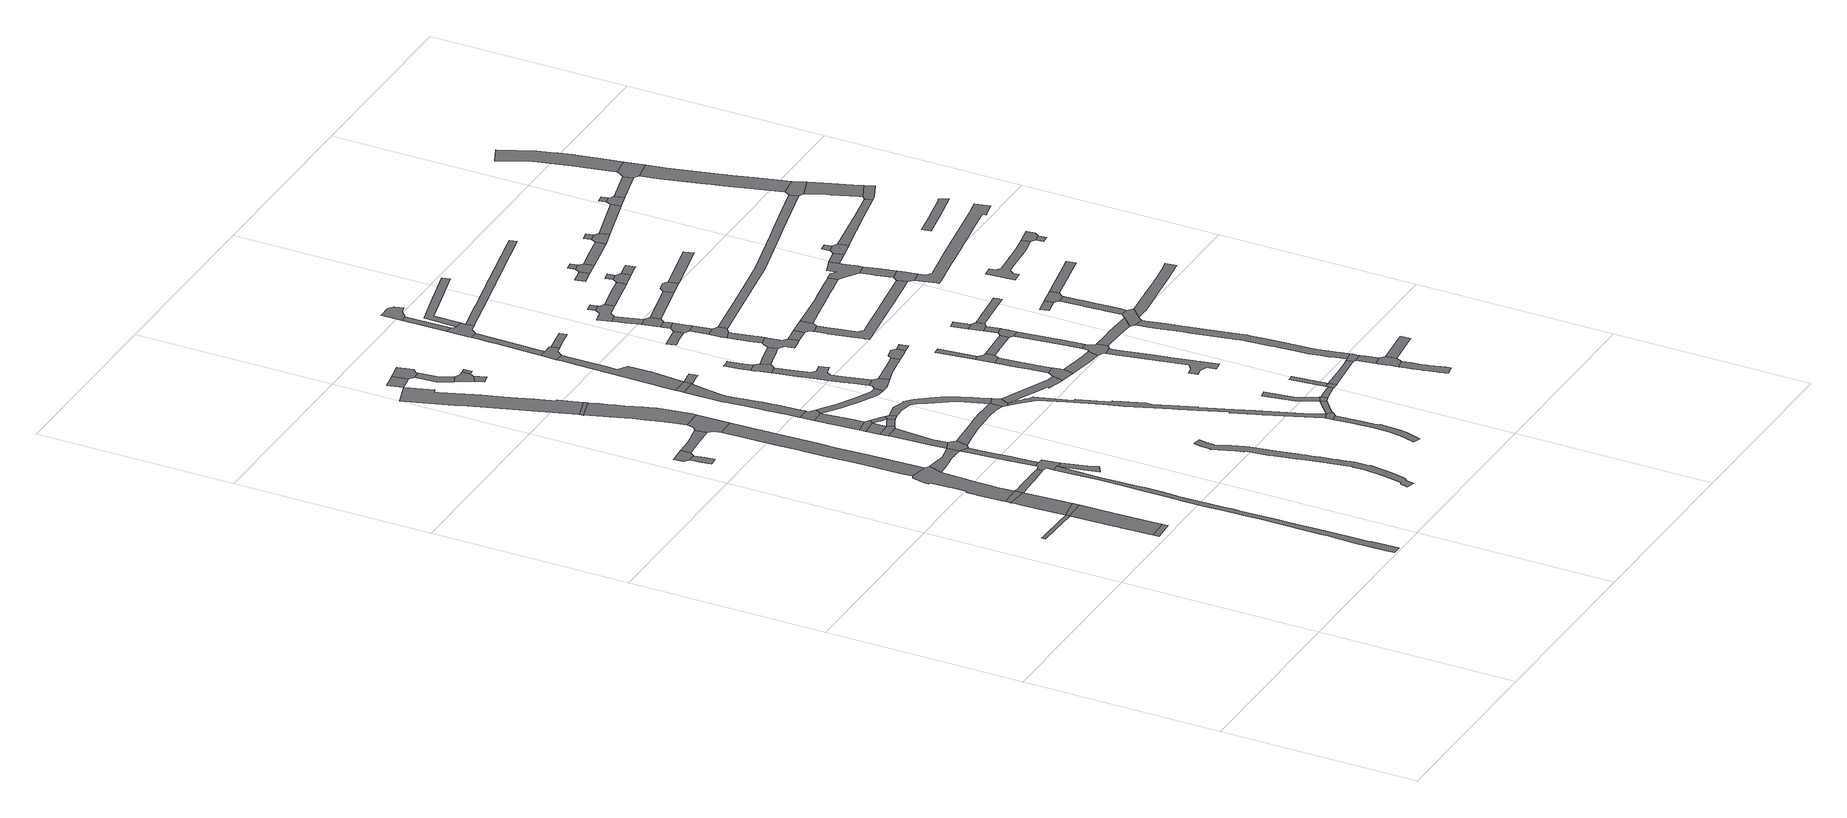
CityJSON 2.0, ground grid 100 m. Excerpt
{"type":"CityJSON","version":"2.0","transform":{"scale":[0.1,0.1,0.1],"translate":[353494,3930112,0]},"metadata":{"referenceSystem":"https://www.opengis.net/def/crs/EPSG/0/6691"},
"CityObjects":{
"road1":{"type":"Road","attributes":{"RoadStructureAttribute.sectionType":"1"},"geometry":[{"type":"MultiSurface","lod":"1","boundaries":[[[0,1,2,3,4,5,6,7,8,9]]]}]},
"road2":{"type":"Road","geometry":[{"type":"MultiSurface","lod":"1","boundaries":[[[10,11,12,13]]]}]},
"road3":{"type":"Road","attributes":{"RoadStructureAttribute.sectionType":"1"},"geometry":[{"type":"MultiSurface","lod":"1","boundaries":[[[8,14,15,16,17,18,11,10,19,20,21]]]}]},
"road4":{"type":"Road","geometry":[{"type":"MultiSurface","lod":"1","boundaries":[[[22,9,8,21]]]}]},
"road5":{"type":"Road","attributes":{"RoadStructureAttribute.sectionType":"1"},"geometry":[{"type":"MultiSurface","lod":"1","boundaries":[[[23,24,25,26,9,22,27,28,29]]]}]},
"road6":{"type":"Road","geometry":[{"type":"MultiSurface","lod":"1","boundaries":[[[30,31,29,28,32]]]}]},
"road7":{"type":"Road","attributes":{"RoadStructureAttribute.sectionType":"1"},"geometry":[{"type":"MultiSurface","lod":"1","boundaries":[[[33,34,35,36,37,38,39,40,41,42,43,44,45,46,47,48,49,50,51,52,53,54,55,56,57,58,59,60,61,62,63,64,65,66,67,68,69,70,71,72]]]}]},
"road8":{"type":"Road","attributes":{"RoadStructureAttribute.sectionType":"1"},"geometry":[{"type":"MultiSurface","lod":"1","boundaries":[[[73,74,75,76,77,78,79,80,81,82,83,84,85,86,30,32,87,88,89,90,91,92,93,94]]]}]},
"road9":{"type":"Road","geometry":[{"type":"MultiSurface","lod":"1","boundaries":[[[95,96,97,98,99,100]]]}]},
"road10":{"type":"Road","geometry":[{"type":"MultiSurface","lod":"1","boundaries":[[[101,102,103,100,99,104,105]]]}]},
"road11":{"type":"Road","attributes":{"RoadStructureAttribute.sectionType":"1"},"geometry":[{"type":"MultiSurface","lod":"1","boundaries":[[[106,107,108,109,110,111,112,113,114,115,116,117,118,119,120,32,28]]]}]},
"road12":{"type":"Road","attributes":{"RoadStructureAttribute.sectionType":"1"},"geometry":[{"type":"MultiSurface","lod":"1","boundaries":[[[104,121,122,123,124,105]]]}]},
"road13":{"type":"Road","attributes":{"RoadStructureAttribute.sectionType":"1"},"geometry":[{"type":"MultiSurface","lod":"1","boundaries":[[[74,125,126,127,128,129,130,131,132,133,134,135,136,137,138,139,140,141,142,143,144,75]]]}]},
"road14":{"type":"Road","geometry":[{"type":"MultiSurface","lod":"1","boundaries":[[[145,146,147,148,149,150,151,152,153,154,155,156,157,158,159,160,161,162,163,164,165,73,94]]]}]},
"road15":{"type":"Road","geometry":[{"type":"MultiSurface","lod":"1","boundaries":[[[166,167,168,169,170,171,172,173,113,112,174,56,55]]]}]},
"road16":{"type":"Road","attributes":{"RoadStructureAttribute.sectionType":"1"},"geometry":[{"type":"MultiSurface","lod":"1","boundaries":[[[175,176,177,178,167,166]]]}]},
"road17":{"type":"Road","attributes":{"RoadStructureAttribute.sectionType":"1"},"geometry":[{"type":"MultiSurface","lod":"1","boundaries":[[[156,179,180,181,182,183,172,171,184,185,186,187,188]]]}]},
"road18":{"type":"Road","geometry":[{"type":"MultiSurface","lod":"1","boundaries":[[[122,189,135,134,190,191,192,193,123]]]}]},
"road19":{"type":"Road","geometry":[{"type":"MultiSurface","lod":"1","boundaries":[[[157,156,188,194,195,196]]]}]},
"road20":{"type":"Road","attributes":{"RoadStructureAttribute.sectionType":"1"},"geometry":[{"type":"MultiSurface","lod":"1","boundaries":[[[197,198,199,200,201,202,203,157,196]]]}]},
"road21":{"type":"Road","attributes":{"RoadStructureAttribute.sectionType":"1"},"geometry":[{"type":"MultiSurface","lod":"1","boundaries":[[[204,205,206,207,208,209,210,211,212,213,214,215,216,217,218,219,220,221,222,223,224,225,226,227,228,229]]]}]},
"road22":{"type":"Road","attributes":{"RoadStructureAttribute.sectionType":"1"},"geometry":[{"type":"MultiSurface","lod":"1","boundaries":[[[230,231,232,233,234,191,190,235,236,237,238,239,240,241,242,243,244]]]}]},
"road23":{"type":"Road","geometry":[{"type":"MultiSurface","lod":"1","boundaries":[[[243,245,204,229,246,244]]]}]},
"road24":{"type":"Road","geometry":[{"type":"MultiSurface","lod":"1","boundaries":[[[200,199,247,248,249]]]}]},
"road25":{"type":"Road","geometry":[{"type":"MultiSurface","lod":"1","boundaries":[[[250,251,252,253,254]]]}]},
"road26":{"type":"Road","attributes":{"RoadStructureAttribute.sectionType":"1"},"geometry":[{"type":"MultiSurface","lod":"1","boundaries":[[[248,255,252,256,257,258,259,253,252,251,249]]]}]},
"road27":{"type":"Road","attributes":{"RoadStructureAttribute.sectionType":"1"},"geometry":[{"type":"MultiSurface","lod":"1","boundaries":[[[260,261,262,263,264,265,266,267,268,269,270,271,272,273,274,275,276,277,278,279,280,281,282,283,284,285,286,287,288,289,290,291,292,293,294,295,296,297,298,299,300,301,302,303,304,305,306,307,308,309,310,311,312,313]]]}]},
"road28":{"type":"Road","attributes":{"RoadStructureAttribute.sectionType":"1"},"geometry":[{"type":"MultiSurface","lod":"1","boundaries":[[[218,314,315,316,317,318,319]]]}]},
"road29":{"type":"Road","attributes":{"RoadStructureAttribute.sectionType":"1"},"geometry":[{"type":"MultiSurface","lod":"1","boundaries":[[[247,320,321,322,257,323,324,325,248]]]}]},
"road30":{"type":"Road","geometry":[{"type":"MultiSurface","lod":"1","boundaries":[[[326,327,328,329,330,331,332,333]]]}]},
"road31":{"type":"Road","geometry":[{"type":"MultiSurface","lod":"1","boundaries":[[[258,257,322,334,335]]]}]},
"road32":{"type":"Road","attributes":{"RoadStructureAttribute.sectionType":"1"},"geometry":[{"type":"MultiSurface","lod":"1","boundaries":[[[336,337,338,339,340,341]]]}]},
"road33":{"type":"Road","attributes":{"RoadStructureAttribute.sectionType":"1"},"geometry":[{"type":"MultiSurface","lod":"1","boundaries":[[[194,342,343,344,345,346,347,348,349,350,351,352,353,354,355,195]]]}]},
"road34":{"type":"Road","geometry":[{"type":"MultiSurface","lod":"1","boundaries":[[[316,356,341,340,357,358,359,360,361,317]]]}]},
"road35":{"type":"Road","geometry":[{"type":"MultiSurface","lod":"1","boundaries":[[[362,363,338,337,364,365,366]]]}]},
"road36":{"type":"Road","attributes":{"RoadStructureAttribute.sectionType":"1"},"geometry":[{"type":"MultiSurface","lod":"1","boundaries":[[[367,368,369,370,371,372,365,364]]]}]},
"road37":{"type":"Road","attributes":{"RoadStructureAttribute.sectionType":"1"},"geometry":[{"type":"MultiSurface","lod":"1","boundaries":[[[330,373,374,375,376,377,378,379,380,381,382,383,384,385,386,387,388,389,390,391,392,393,394,331]]]}]},
"road38":{"type":"Road","attributes":{"RoadStructureAttribute.sectionType":"1"},"geometry":[{"type":"MultiSurface","lod":"1","boundaries":[[[395,396,250,254,397,326,398,399,400,401,402,403,404,405,406,407,408,409,410,411,412,413,414,327,326,333]]]}]},
"road39":{"type":"Road","attributes":{"RoadStructureAttribute.sectionType":"1"},"geometry":[{"type":"MultiSurface","lod":"1","boundaries":[[[415,416,362,366]]]}]},
"road40":{"type":"Road","geometry":[{"type":"MultiSurface","lod":"1","boundaries":[[[417,418,386,385,419,420]]]}]},
"road41":{"type":"Road","attributes":{"RoadStructureAttribute.sectionType":"1"},"geometry":[{"type":"MultiSurface","lod":"1","boundaries":[[[334,421,422,423,424,425,426,427,428,429,349,430,431,432,433,434,435,436,437,438,439,440,441,442,443,335]]]}]},
"road42":{"type":"Road","geometry":[{"type":"MultiSurface","lod":"1","boundaries":[[[419,444,445,446,447,448,420]]]}]},
"road43":{"type":"Road","attributes":{"RoadStructureAttribute.sectionType":"1"},"geometry":[{"type":"MultiSurface","lod":"1","boundaries":[[[449,450,451,452,453,454,455,417,420,456,457,458,459,460,461,462,463,464,465,466,467,468,469,470]]]}]},
"road44":{"type":"Road","geometry":[{"type":"MultiSurface","lod":"1","boundaries":[[[471,472,473,430,349,348,474]]]}]},
"road45":{"type":"Road","attributes":{"RoadStructureAttribute.sectionType":"1"},"geometry":[{"type":"MultiSurface","lod":"1","boundaries":[[[475,476,477,478,479,480,481,482,483,484,485,486,487,488,489,490,491,492,493,494,495,496,497,498]]]}]},
"road46":{"type":"Road","attributes":{"RoadStructureAttribute.sectionType":"1"},"geometry":[{"type":"MultiSurface","lod":"1","boundaries":[[[499,500,501,502,503,504,505,506,507,508,509,510,511,512,513,514,515,516,517,518,519,520,521,522,523,524,525,526,527,528,529,530,531,471,474,532,533,534,535,536,537,538,539,540,541,542,543,544,545,546,547,548,549,550,551,552,553]]]}]},
"road47":{"type":"Road","geometry":[{"type":"MultiSurface","lod":"1","boundaries":[[[554,555,556,557,558,405,404,559,560,561,562,563]]]}]},
"road48":{"type":"Road","geometry":[{"type":"MultiSurface","lod":"1","boundaries":[[[564,565,566,567,568,569,449,470]]]}]},
"road49":{"type":"Road","attributes":{"RoadStructureAttribute.sectionType":"1"},"geometry":[{"type":"MultiSurface","lod":"1","boundaries":[[[570,571,572,573,574,575,576,555,554,577,578,579,580,581,582,583,584,585,586,587,588,589]]]}]},
"road50":{"type":"Road","geometry":[{"type":"MultiSurface","lod":"1","boundaries":[[[588,590,591,592,593,594,595,596,597,598,589]]]}]},
"road51":{"type":"Road","attributes":{"RoadStructureAttribute.sectionType":"1"},"geometry":[{"type":"MultiSurface","lod":"1","boundaries":[[[594,599,600,601,602,603,595]]]}]},
"road52":{"type":"Road","attributes":{"RoadStructureAttribute.sectionType":"1"},"geometry":[{"type":"MultiSurface","lod":"1","boundaries":[[[604,605,606,607,608,609,473,472,610,611,612,613,614,615,616,617,618]]]}]},
"road53":{"type":"Road","attributes":{"RoadStructureAttribute.sectionType":"1"},"geometry":[{"type":"MultiSurface","lod":"1","boundaries":[[[619,620,621,622,569,568,623,624,625,626,627]]]}]},
"road54":{"type":"Road","geometry":[{"type":"MultiSurface","lod":"1","boundaries":[[[497,628,553,552,498]]]}]},
"road55":{"type":"Road","attributes":{"RoadStructureAttribute.sectionType":"1"},"geometry":[{"type":"MultiSurface","lod":"1","boundaries":[[[629,630,631,632,566,565]]]}]},
"road56":{"type":"Road","attributes":{"RoadStructureAttribute.sectionType":"1"},"geometry":[{"type":"MultiSurface","lod":"1","boundaries":[[[628,633,634,635,553]]]}]},
"road57":{"type":"Road","attributes":{"RoadStructureAttribute.sectionType":"1"},"geometry":[{"type":"MultiSurface","lod":"1","boundaries":[[[636,637,638,563,562,639,640,641,642]]]}]},
"road58":{"type":"Road","attributes":{"RoadStructureAttribute.sectionType":"1"},"geometry":[{"type":"MultiSurface","lod":"1","boundaries":[[[643,591,590,644,645,646,647]]]}]},
"road59":{"type":"Road","geometry":[{"type":"MultiSurface","lod":"1","boundaries":[[[648,649,650,651,652,653,627,626,654,655,656,657,658,659]]]}]},
"road60":{"type":"Road","attributes":{"RoadStructureAttribute.sectionType":"1"},"geometry":[{"type":"MultiSurface","lod":"1","boundaries":[[[650,660,661,651]]]}]},
"road61":{"type":"Road","attributes":{"RoadStructureAttribute.sectionType":"1"},"geometry":[{"type":"MultiSurface","lod":"1","boundaries":[[[662,663,664,665,666,667]]]}]},
"road62":{"type":"Road","geometry":[{"type":"MultiSurface","lod":"1","boundaries":[[[668,635,634,669,670,662,667]]]}]},
"road63":{"type":"Road","geometry":[{"type":"MultiSurface","lod":"1","boundaries":[[[617,671,672,673,674,675,618]]]}]},
"road64":{"type":"Road","geometry":[{"type":"MultiSurface","lod":"1","boundaries":[[[676,677,678,679,680,681]]]}]},
"road65":{"type":"Road","geometry":[{"type":"MultiSurface","lod":"1","boundaries":[[[682,683,684,685,661,660,686,687,688,689,690]]]}]},
"road66":{"type":"Road","attributes":{"RoadStructureAttribute.sectionType":"1"},"geometry":[{"type":"MultiSurface","lod":"1","boundaries":[[[691,670,669,692,693,694,695]]]}]},
"road67":{"type":"Road","attributes":{"RoadStructureAttribute.sectionType":"1"},"geometry":[{"type":"MultiSurface","lod":"1","boundaries":[[[696,697,698,699,700,701,702,703,704,675,674]]]}]},
"road68":{"type":"Road","attributes":{"RoadStructureAttribute.sectionType":"1"},"geometry":[{"type":"MultiSurface","lod":"1","boundaries":[[[705,706,707,636,642,708,709]]]}]},
"road69":{"type":"Road","geometry":[{"type":"MultiSurface","lod":"1","boundaries":[[[646,710,711,712,713,714,715,716,717,718,719,720,721,647]]]}]},
"road70":{"type":"Road","attributes":{"RoadStructureAttribute.sectionType":"1"},"geometry":[{"type":"MultiSurface","lod":"1","boundaries":[[[722,723,724,719,718,725,726,727,728,729]]]}]},
"road71":{"type":"Road","geometry":[{"type":"MultiSurface","lod":"1","boundaries":[[[699,730,731,732,733,734,700]]]}]},
"road72":{"type":"Road","attributes":{"RoadStructureAttribute.sectionType":"1"},"geometry":[{"type":"MultiSurface","lod":"1","boundaries":[[[735,736,734,733]]]}]},
"road73":{"type":"Road","geometry":[{"type":"MultiSurface","lod":"1","boundaries":[[[737,738,695,694,739,740]]]}]},
"road74":{"type":"Road","geometry":[{"type":"MultiSurface","lod":"1","boundaries":[[[728,741,742,743,744,745,746,747,729]]]}]},
"road75":{"type":"Road","attributes":{"RoadStructureAttribute.sectionType":"1"},"geometry":[{"type":"MultiSurface","lod":"1","boundaries":[[[748,745,744,749,750]]]}]},
"road76":{"type":"Road","attributes":{"RoadStructureAttribute.sectionType":"1"},"geometry":[{"type":"MultiSurface","lod":"1","boundaries":[[[751,752,705,709]]]}]},
"road77":{"type":"Road","geometry":[{"type":"MultiSurface","lod":"1","boundaries":[[[750,749,753,754,755,756,676,681]]]}]},
"road78":{"type":"Road","attributes":{"RoadStructureAttribute.sectionType":"1"},"geometry":[{"type":"MultiSurface","lod":"1","boundaries":[[[757,758,759,760,761,762,763,764,765,766,767,768,672,671]]]}]},
"road79":{"type":"Road","attributes":{"RoadStructureAttribute.sectionType":"1"},"geometry":[{"type":"MultiSurface","lod":"1","boundaries":[[[769,770,771,738,737]]]}]},
"road80":{"type":"Road","attributes":{"RoadStructureAttribute.sectionType":"1"},"geometry":[{"type":"MultiSurface","lod":"1","boundaries":[[[772,756,755,773,774,775]]]}]},
"road81":{"type":"Road","attributes":{"RoadStructureAttribute.sectionType":"1"},"geometry":[{"type":"MultiSurface","lod":"1","boundaries":[[[715,714,776,777]]]}]},
"road82":{"type":"Road","attributes":{"RoadStructureAttribute.sectionType":"1"},"geometry":[{"type":"MultiSurface","lod":"1","boundaries":[[[778,779,780,781,782,783,784,785]]]}]},
"road83":{"type":"Road","geometry":[{"type":"MultiSurface","lod":"1","boundaries":[[[786,785,784,787,775,774,788]]]}]},
"road84":{"type":"Road","attributes":{"RoadStructureAttribute.sectionType":"1"},"geometry":[{"type":"MultiSurface","lod":"1","boundaries":[[[789,790,791,792,793,794,648,659]]]}]},
"road85":{"type":"Road","geometry":[{"type":"MultiSurface","lod":"1","boundaries":[[[779,795,796,797,798,799,800,801,802,803,780]]]}]},
"road86":{"type":"Road","attributes":{"RoadStructureAttribute.sectionType":"1"},"geometry":[{"type":"MultiSurface","lod":"1","boundaries":[[[804,731,730,805,806,807]]]}]},
"road87":{"type":"Road","attributes":{"RoadStructureAttribute.sectionType":"1"},"geometry":[{"type":"MultiSurface","lod":"1","boundaries":[[[808,809,810,811,812,813,814,815,816,817,818,819,820,821,822,823,824,825,826]]]}]},
"road88":{"type":"Road","geometry":[{"type":"MultiSurface","lod":"1","boundaries":[[[776,827,828,829,830,831,832,833,777]]]}]},
"road89":{"type":"Road","geometry":[{"type":"MultiSurface","lod":"1","boundaries":[[[799,834,835,836,837,800]]]}]},
"road90":{"type":"Road","attributes":{"RoadStructureAttribute.sectionType":"1"},"geometry":[{"type":"MultiSurface","lod":"1","boundaries":[[[838,839,840,841,737,740]]]}]},
"road91":{"type":"Road","geometry":[{"type":"MultiSurface","lod":"1","boundaries":[[[842,843,844,845,763,762,846,808,826,847,848]]]}]},
"road92":{"type":"Road","attributes":{"RoadStructureAttribute.sectionType":"1"},"geometry":[{"type":"MultiSurface","lod":"1","boundaries":[[[849,850,851,852,853,854,844,843]]]}]},
"road93":{"type":"Road","attributes":{"RoadStructureAttribute.sectionType":"1"},"geometry":[{"type":"MultiSurface","lod":"1","boundaries":[[[855,856,786,788]]]}]},
"road94":{"type":"Road","geometry":[{"type":"MultiSurface","lod":"1","boundaries":[[[806,852,851,857,858,859,860,861,807]]]}]},
"road95":{"type":"Road","attributes":{"RoadStructureAttribute.sectionType":"1"},"geometry":[{"type":"MultiSurface","lod":"1","boundaries":[[[862,861,860,863]]]}]},
"road96":{"type":"Road","attributes":{"RoadStructureAttribute.sectionType":"1"},"geometry":[{"type":"MultiSurface","lod":"1","boundaries":[[[864,865,866,867,868,869,870,871,872,873,874,875,876,877,878,879,880,881]]]}]},
"road97":{"type":"Road","attributes":{"RoadStructureAttribute.sectionType":"1"},"geometry":[{"type":"MultiSurface","lod":"1","boundaries":[[[882,883,884,885]]]}]},
"road98":{"type":"Road","geometry":[{"type":"MultiSurface","lod":"1","boundaries":[[[885,884,862,863,886,887]]]}]},
"road99":{"type":"Road","geometry":[{"type":"MultiSurface","lod":"1","boundaries":[[[888,889,890,891,892,893,871,870,894]]]}]},
"road100":{"type":"Road","attributes":{"RoadStructureAttribute.sectionType":"1"},"geometry":[{"type":"MultiSurface","lod":"1","boundaries":[[[796,895,896,897,797]]]}]},
"road101":{"type":"Road","attributes":{"RoadStructureAttribute.sectionType":"1"},"geometry":[{"type":"MultiSurface","lod":"1","boundaries":[[[898,890,889,899,900]]]}]},
"road102":{"type":"Road","attributes":{"RoadStructureAttribute.sectionType":"1"},"geometry":[{"type":"MultiSurface","lod":"1","boundaries":[[[657,901,902,903,904,905,906,907,908,909,910,911,912,913,914,915,916,917,918,919,920,921,922,658]]]}]},
"road103":{"type":"Road","geometry":[{"type":"MultiSurface","lod":"1","boundaries":[[[898,900,923,924,925,926,839,838]]]}]},
"road104":{"type":"Road","attributes":{"RoadStructureAttribute.sectionType":"1"},"geometry":[{"type":"MultiSurface","lod":"1","boundaries":[[[847,927,928,929,930,931,932,933,934,848]]]}]},
"road105":{"type":"Road","attributes":{"RoadStructureAttribute.sectionType":"1"},"geometry":[{"type":"MultiSurface","lod":"1","boundaries":[[[935,936,937,938,939,940,941,942,943,944,945,946,947,948,949,950,951,952,953,954,955,956,830,829]]]}]},
"road106":{"type":"Road","attributes":{"RoadStructureAttribute.sectionType":"1"},"geometry":[{"type":"MultiSurface","lod":"1","boundaries":[[[925,957,958,959,960,961,962,963,964,965,966,967,968,969,970,971,972,973,974,975,976,977,978,979,980,981,982,983,984,985,986,987,988,989,990,991,992,993,994,995,996,926]]]}]},
"road107":{"type":"Road","attributes":{"RoadStructureAttribute.sectionType":"1"},"geometry":[{"type":"MultiSurface","lod":"1","boundaries":[[[831,997,998,999,1000,1001,1002,1003,1004,1005,1006,1007,1008,1009,832]]]}]},
"road108":{"type":"Road","attributes":{"RoadStructureAttribute.sectionType":"1"},"geometry":[{"type":"MultiSurface","lod":"1","boundaries":[[[856,855,1010,1011,1012,1013]]]}]},
"road109":{"type":"Road","attributes":{"RoadStructureAttribute.sectionType":"1"},"geometry":[{"type":"MultiSurface","lod":"1","boundaries":[[[1014,1015,1016,1017]]]}]},
"road110":{"type":"Road","attributes":{"RoadStructureAttribute.sectionType":"1"},"geometry":[{"type":"MultiSurface","lod":"1","boundaries":[[[1018,1019,1020,1021,888,894]]]}]},
"road111":{"type":"Road","attributes":{"RoadStructureAttribute.sectionType":"1"},"geometry":[{"type":"MultiSurface","lod":"1","boundaries":[[[886,1022,1023,1024,1025,1026,1027,1028,1029,887]]]}]},
"road112":{"type":"Road","geometry":[{"type":"MultiSurface","lod":"1","boundaries":[[[1030,1031,1032,896,895,1033]]]}]},
"road113":{"type":"Road","geometry":[{"type":"MultiSurface","lod":"1","boundaries":[[[1031,1034,1035,1032]]]}]},
"road114":{"type":"Road","geometry":[{"type":"MultiSurface","lod":"1","boundaries":[[[930,975,974,1036,1037,1038,1039,1040,931]]]}]},
"road115":{"type":"Road","geometry":[{"type":"MultiSurface","lod":"1","boundaries":[[[1016,1041,1042,1043,1044,1017]]]}]},
"road116":{"type":"Road","geometry":[{"type":"MultiSurface","lod":"1","boundaries":[[[1045,1046,1044,1043]]]}]},
"road117":{"type":"Road","attributes":{"RoadStructureAttribute.sectionType":"1"},"geometry":[{"type":"MultiSurface","lod":"1","boundaries":[[[1047,1048,1049,1050,1030,1033]]]}]},
"road118":{"type":"Road","attributes":{"RoadStructureAttribute.sectionType":"1"},"geometry":[{"type":"MultiSurface","lod":"1","boundaries":[[[1051,1052,1053,1054,1055]]]}]},
"road119":{"type":"Road","attributes":{"RoadStructureAttribute.sectionType":"1"},"geometry":[{"type":"MultiSurface","lod":"1","boundaries":[[[1056,1057,1058,1059,1060,1061,1062,1040,1039,1063,1064,1065,1066,1067,1068,1069]]]}]},
"road120":{"type":"Road","attributes":{"RoadStructureAttribute.sectionType":"1"},"geometry":[{"type":"MultiSurface","lod":"1","boundaries":[[[1070,1071,1072,1011,1010]]]}]},
"road121":{"type":"Road","geometry":[{"type":"MultiSurface","lod":"1","boundaries":[[[1073,1074,1075,1055,1054,1056,1069]]]}]},
"road122":{"type":"Road","attributes":{"RoadStructureAttribute.sectionType":"1"},"geometry":[{"type":"MultiSurface","lod":"1","boundaries":[[[1076,1077,1042,1041,1078,1079,1080]]]}]},
"road123":{"type":"Road","geometry":[{"type":"MultiSurface","lod":"1","boundaries":[[[1081,1082,1083,1084,1085,1004,1003,1086,1087,1088,1089,1090,1091,1092]]]}]},
"road124":{"type":"Road","geometry":[{"type":"MultiSurface","lod":"1","boundaries":[[[1093,1094,1095,947,946,1096,1097]]]}]},
"road125":{"type":"Road","attributes":{"RoadStructureAttribute.sectionType":"1"},"geometry":[{"type":"MultiSurface","lod":"1","boundaries":[[[1094,1098,1099,1100,1101,1088,1087,1102,1103,1095]]]}]},
"road126":{"type":"Road","attributes":{"RoadStructureAttribute.sectionType":"1"},"geometry":[{"type":"MultiSurface","lod":"1","boundaries":[[[1104,1105,1106,1107,1108,1109,1110,743,742,1111,1112,1113,1114,1115,1116]]]}]},
"road127":{"type":"Road","attributes":{"RoadStructureAttribute.sectionType":"1"},"geometry":[{"type":"MultiSurface","lod":"1","boundaries":[[[1117,1118,1119,1120,1121,1122,1123,1124,1125,1126,1127,1128,1129,1130,1037,1036,1131,1132,1133,1134,1135,1136,1137,1138,1139,1140,1141,1142,1143]]]}]},
"road128":{"type":"Road","attributes":{"RoadStructureAttribute.sectionType":"1"},"geometry":[{"type":"MultiSurface","lod":"1","boundaries":[[[1144,1145,1146,1147,1148,1081,1092]]]}]},
"road129":{"type":"Road","geometry":[{"type":"MultiSurface","lod":"1","boundaries":[[[1149,1150,1151,1152]]]}]},
"road130":{"type":"Road","geometry":[{"type":"MultiSurface","lod":"1","boundaries":[[[1153,1154,1149,1152,1076,1080]]]}]},
"road131":{"type":"Road","attributes":{"RoadStructureAttribute.sectionType":"1"},"geometry":[{"type":"MultiSurface","lod":"1","boundaries":[[[1155,1156,1157,1158,1159,1160,1075,1074]]]}]},
"road132":{"type":"Road","geometry":[{"type":"MultiSurface","lod":"1","boundaries":[[[1147,1146,1161,1162,1163,1164,1165,1166]]]}]},
"road133":{"type":"Road","geometry":[{"type":"MultiSurface","lod":"1","boundaries":[[[1165,1167,1168,1169,1170,1166]]]}]},
"road134":{"type":"Road","geometry":[{"type":"MultiSurface","lod":"1","boundaries":[[[1171,1172,1173,1174,1175,1176,1177,1178,1179,1180,1181,1182,1183,1184]]]}]},
"road135":{"type":"Road","attributes":{"RoadStructureAttribute.sectionType":"1"},"geometry":[{"type":"MultiSurface","lod":"1","boundaries":[[[1154,1153,1185,1186]]]}]},
"road136":{"type":"Road","attributes":{"RoadStructureAttribute.sectionType":"1"},"geometry":[{"type":"MultiSurface","lod":"1","boundaries":[[[1096,1187,1188,1189,1190,1191,1192,1193,1194,1195,1196,1197,1198,1199,1200,1201,1202,1203,1204,1205,1206,1207,1208,1097]]]}]},
"road137":{"type":"Road","geometry":[{"type":"MultiSurface","lod":"1","boundaries":[[[1209,1210,1211,1212]]]}]},
"road138":{"type":"Road","attributes":{"RoadStructureAttribute.sectionType":"1"},"geometry":[{"type":"MultiSurface","lod":"1","boundaries":[[[1213,1214,1215,1216,1163,1162]]]}]},
"road139":{"type":"Road","geometry":[{"type":"MultiSurface","lod":"1","boundaries":[[[1183,1209,1212,1217,1218,1184]]]}]},
"road140":{"type":"Road","geometry":[{"type":"MultiSurface","lod":"1","boundaries":[[[1186,1185,1219,1220,1221,1222,1223]]]}]},
"road141":{"type":"Road","geometry":[{"type":"MultiSurface","lod":"1","boundaries":[[[1224,1225,1223,1222]]]}]},
"road142":{"type":"Road","attributes":{"RoadStructureAttribute.sectionType":"1"},"geometry":[{"type":"MultiSurface","lod":"1","boundaries":[[[1226,1220,1219,1227,1228]]]}]},
"road143":{"type":"Road","attributes":{"RoadStructureAttribute.sectionType":"1"},"geometry":[{"type":"MultiSurface","lod":"1","boundaries":[[[1229,1230,1231,1232,1233,1234,1235,1236,1237,1238]]]}]},
"road144":{"type":"Road","geometry":[{"type":"MultiSurface","lod":"1","boundaries":[[[1104,1116,1239,1240,1241,1242]]]}]},
"road145":{"type":"Road","attributes":{"function":"3","RoadStructureAttribute.sectionType":"1"},"geometry":[{"type":"MultiSurface","lod":"1","boundaries":[[[1243,1244,1245,1240,1239,1246,1247,1248,1249,1250]]]}]},
"road146":{"type":"Road","geometry":[{"type":"MultiSurface","lod":"1","boundaries":[[[1249,1215,1214,1251,1252,1250]]]}]},
"road147":{"type":"Road","attributes":{"function":"3","RoadStructureAttribute.sectionType":"1"},"geometry":[{"type":"MultiSurface","lod":"1","boundaries":[[[1241,1253,1254,1255,1256,1257,1258,1259,1260,1261,1262,1263,1242]]]}]},
"road148":{"type":"Road","geometry":[{"type":"MultiSurface","lod":"1","boundaries":[[[1264,1265,1266,1267,1226,1228,1268,1258,1257]]]}]},
"road149":{"type":"Road","attributes":{"function":"3","RoadStructureAttribute.sectionType":"1"},"geometry":[{"type":"MultiSurface","lod":"1","boundaries":[[[1269,1270,1271,1272,1265,1264,1273,1274,1275,1276,1277,1278,1279,1280,1281]]]}]}
},
"vertices":[
[427,1496,0],[377,1498,0],[219,1501,0],[201,1502,0],[203,1483,0],[290,1481,0],[374,1478,0],[423,1477,0],[435,1477,0],[435,1496,0],
[558,1066,0],[452,1061,0],[453,1033,0],[559,1039,0],
[444,1264,0],[445,1226,0],[445,1220,0],[448,1161,0],[451,1077,0],[555,1120,0],[549,1315,0],[543,1481,0],
[542,1515,0],
[424,1759,0],[425,1721,0],[428,1656,0],[433,1535,0],[530,1755,0],[529,1759,0],[423,1771,0],
[422,1794,0],[423,1772,0],[527,1798,0],
[843,11,0],[840,150,0],[836,150,0],[835,241,0],[834,379,0],[828,563,0],[828,631,0],[827,653,0],[825,720,0],[822,807,0],[822,841,0],[820,893,0],[816,964,0],[811,1115,0],[816,1157,0],[816,1226,0],[816,1287,0],[814,1338,0],[809,1443,0],[809,1511,0],[810,1579,0],[813,1723,0],[813,1728,0],[776,1727,0],[779,1652,0],[786,1501,0],[787,1157,0],[783,1060,0],[786,971,0],[790,865,0],[792,803,0],[794,774,0],[798,673,0],[798,654,0],[798,383,0],[797,345,0],[793,215,0],[794,142,0],[797,50,0],[798,10,0],
[552,2245,0],[529,2260,0],[439,2274,0],[426,2268,0],[409,2199,0],[409,2178,0],[420,2178,0],[423,2078,0],[424,2053,0],[426,1992,0],[415,1991,0],[416,1938,0],[417,1931,0],[422,1810,0],[527,1803,0],[520,1889,0],[518,1914,0],[520,1956,0],[522,2035,0],[523,2050,0],[525,2117,0],[526,2174,0],
[123,3188,0],[129,3140,0],[174,3145,0],[168,3195,0],[160,3245,0],[117,3245,0],
[154,3318,0],[89,3311,0],[94,3264,0],[178,3269,0],[175,3319,0],
[585,1759,0],[645,1763,0],[646,1763,0],[670,1765,0],[695,1767,0],[730,1769,0],[746,1770,0],[746,1797,0],[718,1797,0],[694,1798,0],[669,1798,0],[645,1798,0],[644,1798,0],[584,1799,0],[553,1798,0],
[260,3278,0],[375,3284,0],[365,3343,0],[258,3323,0],
[519,2561,0],[513,2700,0],[511,2787,0],[510,2819,0],[504,2962,0],[501,3068,0],[500,3123,0],[500,3124,0],[498,3219,0],[497,3229,0],[405,3227,0],[406,3195,0],[409,3117,0],[410,3097,0],[414,2959,0],[419,2842,0],[420,2816,0],[423,2698,0],[429,2557,0],[437,2336,0],
[530,2174,0],[544,2175,0],[565,2176,0],[634,2185,0],[637,2186,0],[659,2187,0],[673,2188,0],[679,2187,0],[683,2187,0],[692,2187,0],[695,2186,0],[736,2184,0],[732,2247,0],[711,2243,0],[707,2242,0],[692,2238,0],[682,2236,0],[658,2231,0],[654,2230,0],[632,2233,0],[556,2244,0],
[813,1724,0],[842,1729,0],[835,1787,0],[832,1816,0],[806,1817,0],[806,1819,0],[769,1816,0],[770,1804,0],[775,1766,0],
[836,1604,0],[852,1529,0],[896,1557,0],[877,1587,0],
[742,2121,0],[749,2038,0],[752,2014,0],[760,1930,0],[762,1916,0],[798,1913,0],[794,1956,0],[789,2023,0],[783,2097,0],[777,2162,0],
[395,3262,0],[494,3398,0],[393,3396,0],[390,3366,0],[370,3344,0],
[797,2177,0],[813,2238,0],[779,2268,0],
[773,2345,0],[778,2397,0],[789,2539,0],[714,2534,0],[715,2519,0],[723,2384,0],[727,2319,0],
[367,3909,0],[352,3957,0],[331,4027,0],[325,4025,0],[292,4124,0],[279,4163,0],[258,4227,0],[249,4256,0],[219,4352,0],[207,4388,0],[153,4540,0],[148,4555,0],[167,4561,0],[166,4565,0],[122,4698,0],[6,4660,0],[22,4612,0],[84,4417,0],[102,4363,0],[130,4277,0],[167,4164,0],[203,4052,0],[203,4051,0],[222,3993,0],[233,3965,0],[261,3878,0],
[304,3741,0],[336,3643,0],[351,3590,0],[365,3540,0],[382,3460,0],[493,3427,0],[468,3589,0],[466,3601,0],[451,3649,0],[422,3728,0],[410,3767,0],[398,3804,0],[387,3841,0],[373,3888,0],[267,3856,0],
[370,3898,0],[263,3856,0],
[804,2547,0],[787,2580,0],[711,2574,0],
[703,2674,0],[705,2646,0],[784,2652,0],[800,2674,0],[780,2688,0],
[785,2626,0],[822,2625,0],[847,2607,0],[863,2629,0],[847,2640,0],
[1394,212,0],[1403,248,0],[1405,254,0],[1418,267,0],[1436,340,0],[1450,458,0],[1449,479,0],[1448,498,0],[1446,538,0],[1436,595,0],[1431,617,0],[1429,629,0],[1417,697,0],[1412,723,0],[1408,740,0],[1404,763,0],[1400,784,0],[1394,813,0],[1394,817,0],[1373,917,0],[1372,921,0],[1368,947,0],[1354,1025,0],[1353,1026,0],[1350,1045,0],[1329,1104,0],[1302,1177,0],[1302,1180,0],[1304,1219,0],[1310,1254,0],[1310,1256,0],[1271,1263,0],[1265,1230,0],[1264,1223,0],[1262,1174,0],[1256,1173,0],[1295,1065,0],[1303,1042,0],[1307,1026,0],[1313,1027,0],[1322,966,0],[1329,911,0],[1331,903,0],[1354,786,0],[1356,778,0],[1380,660,0],[1386,630,0],[1404,535,0],[1404,518,0],[1406,464,0],[1394,362,0],[1374,267,0],[1363,261,0],[1352,222,0],
[140,4702,0],[179,4709,0],[201,4713,0],[186,4790,0],[185,4790,0],[107,4775,0],
[836,2563,0],[838,2564,0],[862,2574,0],[821,2598,0],[817,2596,0],[798,2586,0],
[756,2903,0],[777,2933,0],[759,2946,0],[748,2954,0],[746,2969,0],[685,2967,0],[686,2934,0],[688,2899,0],
[890,2581,0],[882,2615,0],
[235,4586,0],[272,4515,0],[312,4536,0],[279,4599,0],[271,4697,0],[226,4693,0],
[867,2190,0],[962,2200,0],[981,2201,0],[1070,2203,0],[1075,2203,0],[1140,2200,0],[1184,2189,0],[1180,2251,0],[1155,2253,0],[1125,2255,0],[1083,2255,0],[1028,2254,0],[950,2247,0],[830,2239,0],
[219,4699,0],[270,4709,0],[287,4730,0],[271,4808,0],[212,4795,0],[200,4793,0],
[365,4523,0],[339,4521,0],[313,4436,0],[354,4457,0],[368,4483,0],
[318,4427,0],[322,4419,0],[330,4390,0],[372,4402,0],[374,4402,0],[364,4436,0],
[746,2972,0],[744,3010,0],[738,3099,0],[735,3140,0],[733,3161,0],[730,3183,0],[725,3218,0],[718,3272,0],[717,3277,0],[706,3357,0],[710,3384,0],[724,3484,0],[733,3541,0],[651,3540,0],[654,3355,0],[654,3345,0],[654,3340,0],[661,3262,0],[669,3165,0],[672,3136,0],[682,3021,0],[684,2981,0],
[689,2879,0],[700,2711,0],[774,2758,0],[776,2888,0],[842,2838,0],[927,2788,0],[1012,2748,0],[1019,2744,0],[1033,2738,0],[1067,2737,0],[1068,2783,0],[1065,2783,0],[1058,2782,0],[1036,2781,0],[973,2811,0],[953,2822,0],[861,2874,0],[822,2901,0],[805,2914,0],[798,2918,0],
[392,4485,0],[389,4525,0],
[651,3583,0],[650,3556,0],[742,3542,0],[736,3582,0],
[896,2582,0],[953,2584,0],[992,2575,0],[1005,2572,0],[1027,2550,0],[1055,2508,0],[1128,2397,0],[1142,2358,0],[1172,2274,0],[1223,2266,0],[1214,2292,0],[1191,2349,0],[1180,2378,0],[1171,2401,0],[1162,2422,0],[1140,2463,0],[1133,2477,0],[1086,2541,0],[1058,2578,0],[1021,2610,0],[1009,2613,0],[953,2629,0],[888,2616,0],
[782,3548,0],[815,3553,0],[809,3593,0],[790,3590,0],[742,3583,0],
[656,4187,0],[656,4159,0],[655,4072,0],[651,3846,0],[651,3730,0],[651,3699,0],[651,3643,0],[739,3608,0],[741,3642,0],[745,3684,0],[750,3753,0],[750,3754,0],[748,3871,0],[744,3872,0],[700,3900,0],[700,3905,0],[703,3960,0],[701,4054,0],[700,4124,0],[701,4156,0],[701,4173,0],[702,4186,0],
[1214,2183,0],[1217,2182,0],[1238,2225,0],[1202,2171,0],
[1746,790,0],[1750,745,0],[1754,697,0],[1757,641,0],[1759,616,0],[1761,584,0],[1758,517,0],[1751,454,0],[1727,377,0],[1766,366,0],[1780,408,0],[1781,413,0],[1791,444,0],[1796,490,0],[1798,504,0],[1799,509,0],[1802,583,0],[1797,583,0],[1794,614,0],[1790,667,0],[1786,703,0],[1781,775,0],[1779,799,0],[1746,796,0],
[1736,942,0],[1698,1045,0],[1673,1118,0],[1662,1147,0],[1625,1242,0],[1569,1392,0],[1576,1393,0],[1574,1398,0],[1545,1476,0],[1501,1592,0],[1498,1602,0],[1499,1621,0],[1449,1768,0],[1438,1764,0],[1433,1780,0],[1428,1798,0],[1418,1831,0],[1387,1924,0],[1377,1923,0],[1366,1956,0],[1333,2055,0],[1326,2082,0],[1323,2091,0],[1319,2103,0],[1316,2105,0],[1300,2117,0],[1286,2128,0],[1274,2137,0],[1264,2145,0],[1254,2153,0],[1244,2160,0],[1234,2168,0],[1217,2181,0],[1236,2138,0],[1281,2094,0],[1302,2073,0],[1349,1947,0],[1402,1789,0],[1429,1697,0],[1459,1612,0],[1460,1608,0],[1505,1489,0],[1514,1463,0],[1545,1382,0],[1597,1244,0],[1589,1243,0],[1618,1166,0],[1625,1147,0],[1632,1127,0],[1639,1110,0],[1642,1100,0],[1643,1098,0],[1675,1009,0],[1742,833,0],[1776,845,0],
[1130,2825,0],[1081,2814,0],[1084,2802,0],[1075,2790,0],[1072,2787,0],[1104,2736,0],[1108,2738,0],[1148,2749,0],[1172,2756,0],[1157,2805,0],
[727,4217,0],[755,4223,0],[747,4262,0],[745,4270,0],[699,4267,0],[658,4268,0],
[989,3242,0],[1005,3162,0],[1006,3160,0],[1026,3069,0],[1043,2988,0],[1060,2910,0],[1062,2901,0],[1112,2904,0],[1107,2924,0],[1102,2946,0],[1087,3017,0],[1102,3040,0],[1144,3049,0],[1134,3097,0],[1092,3087,0],[1069,3102,0],[1055,3163,0],[1055,3166,0],[1031,3272,0],[984,3262,0],
[1049,3300,0],[1034,3345,0],[1032,3347,0],[1020,3358,0],[1011,3366,0],[964,3355,0],[967,3343,0],[969,3330,0],[973,3312,0],
[1000,3418,0],[988,3490,0],[961,3486,0],[944,3484,0],[953,3406,0],
[1485,2113,0],[1414,2146,0],[1362,2170,0],[1357,2172,0],[1285,2204,0],[1261,2215,0],[1271,2157,0],[1286,2150,0],[1306,2141,0],[1401,2099,0],[1428,2087,0],[1428,2075,0],[1472,2060,0],[1515,2051,0],[1526,2105,0],
[663,4589,0],[663,4535,0],[663,4490,0],[659,4308,0],[699,4304,0],[702,4484,0],[703,4542,0],[704,4623,0],[663,4623,0],
[1801,824,0],
[796,4231,0],[882,4248,0],[875,4284,0],[782,4268,0],
[1806,831,0],[1884,897,0],[1865,919,0],
[1347,2837,0],[1293,2828,0],[1217,2816,0],[1224,2772,0],[1318,2788,0],[1321,2788,0],[1354,2794,0],
[1099,3361,0],[1113,3315,0],[1136,3320,0],[1193,3334,0],[1181,3381,0],
[718,4726,0],[706,4729,0],[699,4745,0],[662,4745,0],[663,4679,0],[663,4638,0],[724,4651,0],[741,4655,0],[751,4657,0],[765,4660,0],[757,4699,0],[758,4724,0],
[694,4974,0],[660,4974,0],
[1900,940,0],[1850,1034,0],[1826,1186,0],[1791,1180,0],[1817,1023,0],[1870,924,0],
[1870,923,0],[1911,904,0],[1904,934,0],
[1592,2036,0],[1603,2090,0],[1594,2139,0],[1593,2143,0],[1547,2138,0],
[1120,3826,0],[1053,3815,0],[1007,3807,0],[1016,3762,0],[1068,3771,0],[1130,3781,0],
[754,5060,0],[728,5080,0],[659,5079,0],[659,5064,0],[730,5009,0],[740,5011,0],[756,5015,0],[758,5015,0],[764,5016,0],
[1923,939,0],[1928,908,0],[1990,918,0],[2002,919,0],[2000,947,0],
[1583,2226,0],[1577,2275,0],[1577,2279,0],[1563,2400,0],[1516,2397,0],[1530,2284,0],[1537,2221,0],[1538,2215,0],[1546,2148,0],
[1430,2851,0],[1409,2869,0],[1362,2860,0],[1394,2800,0],[1437,2808,0],
[1226,3313,0],[1228,3302,0],[1235,3269,0],[1261,3273,0],[1303,3280,0],[1294,3332,0],[1270,3350,0],[1258,3421,0],[1256,3430,0],[1206,3420,0],[1197,3405,0],[1185,3382,0],
[1178,3576,0],[1180,3564,0],[1195,3478,0],[1250,3463,0],[1246,3485,0],[1227,3587,0],[1225,3599,0],[1177,3582,0],
[1578,2427,0],[1575,2471,0],[1560,2470,0],[1536,2491,0],[1505,2488,0],
[1513,2684,0],[1482,2680,0],
[2027,961,0],[1999,959,0],[2033,921,0],[2036,921,0],
[1245,3617,0],[1254,3618,0],[1246,3663,0],[1221,3678,0],[1171,3671,0],[1171,3670,0],[1172,3614,0],
[1169,3684,0],[1204,3772,0],[1155,3763,0],
[1481,2815,0],[1473,2859,0],
[1202,3782,0],[1200,3792,0],[1187,3864,0],[1138,3850,0],
[1618,2031,0],[1672,2022,0],[1683,2020,0],[1703,2017,0],[1749,2010,0],[1787,2009,0],[1798,2063,0],[1751,2065,0],[1715,2071,0],[1699,2074,0],[1625,2086,0],[1611,2089,0],
[2010,1137,0],[1981,1134,0],[1995,998,0],
[1132,3885,0],[1184,3881,0],[1179,3905,0],[1130,3896,0],
[1379,3292,0],[1372,3343,0],
[1125,4113,0],[1121,4128,0],[1077,4117,0],[1081,4104,0],[1093,4058,0],[1094,4053,0],[1112,3985,0],[1156,3996,0],
[1185,3977,0],[1116,3968,0],[1194,3928,0],
[762,4863,0],[910,4899,0],[1091,4945,0],[1082,4983,0],[864,4929,0],[723,4894,0],
[1139,4156,0],[1206,4169,0],[1197,4215,0],[1173,4230,0],[1172,4234,0],[1133,4228,0],[1116,4199,0],[1108,4197,0],[1059,4187,0],
[1697,2480,0],[1695,2436,0],[1753,2440,0],[1750,2484,0],
[1818,1981,0],[1821,1968,0],[1830,1918,0],[1883,1649,0],[1893,1597,0],[1864,1576,0],[1828,1567,0],[1837,1524,0],[1874,1532,0],[1909,1517,0],[1917,1473,0],[1932,1475,0],[1941,1476,0],[1962,1480,0],[1921,1691,0],[1900,1798,0],[1875,1924,0],[1866,1971,0],[1864,1990,0],
[1398,3278,0],[1402,3259,0],[1402,3258,0],[1453,3268,0],[1468,3295,0],[1460,3355,0],[1399,3347,0],
[1168,4258,0],[1166,4272,0],[1127,4266,0],[1127,4262,0],
[2253,947,0],[2248,979,0],[2216,974,0],[2130,965,0],
[1866,2061,0],[1850,2104,0],[1810,2099,0],[1811,2063,0],[1816,1994,0],[1883,2004,0],[1877,2060,0],
[1835,2238,0],[1833,2255,0],[1814,2430,0],[1773,2425,0],[1773,2420,0],[1792,2255,0],
[1434,3980,0],[1423,4029,0],
[1807,2486,0],[1807,2487,0],[1806,2494,0],[1805,2510,0],[1764,2502,0],
[1751,2568,0],[1792,2576,0],
[2402,523,0],[2396,548,0],[2375,625,0],[2373,636,0],[2371,647,0],[2360,710,0],[2353,749,0],[2304,740,0],[2310,703,0],[2315,677,0],[2323,634,0],[2324,627,0],[2326,617,0],[2340,563,0],[2343,551,0],[2349,529,0],[2353,514,0],[2354,511,0],
[1763,2730,0],[1722,2722,0],[1737,2641,0],[1780,2649,0],
[1814,2596,0],[1807,2636,0],
[2361,834,0],[2334,854,0],[2284,845,0],[2286,835,0],[2292,801,0],[2295,790,0],[2368,783,0],
[1409,4209,0],[1400,4255,0],[1331,4242,0],
[2267,937,0],[2322,919,0],[2317,946,0],
[839,4676,0],[926,4694,0],[1013,4713,0],[1104,4733,0],[1125,4737,0],[1145,4741,0],[1150,4743,0],[1226,4759,0],[1302,4775,0],[1495,4816,0],[1529,4823,0],[1520,4859,0],[1493,4854,0],[1483,4852,0],[1379,4830,0],[1255,4804,0],[1169,4786,0],[1119,4775,0],[1105,4772,0],[1070,4765,0],[921,4734,0],[918,4733,0],
[2314,962,0],[2311,980,0],[2309,990,0],[2260,981,0],
[1893,2005,0],[1912,2005,0],[2007,2001,0],[2085,1994,0],[2143,2050,0],[2085,2053,0],[2001,2056,0],[1954,2057,0],
[1414,3195,0],[1415,3189,0],[1431,3105,0],[1446,3031,0],[1447,3026,0],[1447,3021,0],[1452,2997,0],[1531,3009,0],[1717,3036,0],[1758,3042,0],[1908,3064,0],[1996,3077,0],[1985,3126,0],[1751,3092,0],[1718,3087,0],[1587,3068,0],[1515,3057,0],[1502,3067,0],[1491,3075,0],[1472,3169,0],[1469,3188,0],[1468,3193,0],
[2301,1034,0],[2297,1056,0],[2280,1139,0],[2275,1166,0],[2269,1257,0],[2268,1263,0],[2267,1280,0],[2259,1401,0],[2254,1466,0],[2253,1483,0],[2239,1555,0],[2229,1605,0],[2206,1720,0],[2203,1736,0],[2193,1788,0],[2178,1865,0],[2160,1957,0],[2158,1970,0],[2105,1978,0],[2118,1911,0],[2134,1828,0],[2135,1822,0],[2142,1785,0],[2146,1766,0],[2156,1713,0],[2160,1695,0],[2179,1596,0],[2203,1477,0],[2204,1471,0],[2204,1466,0],[2213,1347,0],[2215,1316,0],[2216,1308,0],[2217,1284,0],[2221,1235,0],[2227,1155,0],[2229,1140,0],[2236,1102,0],[2244,1062,0],[2247,1048,0],
[1550,3309,0],[1649,3327,0],[1724,3340,0],[1742,3344,0],[1785,3352,0],[1834,3360,0],[1874,3368,0],[1865,3416,0],[1837,3411,0],[1809,3406,0],[1715,3389,0],[1657,3379,0],[1529,3364,0],
[1520,3999,0],[1509,4048,0],[1484,4064,0],[1440,4054,0],
[1337,4435,0],[1346,4385,0],[1418,4400,0],[1409,4449,0],
[2475,796,0],[2557,805,0],[2551,852,0],[2551,857,0],
[1866,2602,0],[1877,2603,0],[1879,2603,0],[2043,2621,0],[2038,2661,0],[1888,2644,0],[1875,2643,0],[1872,2643,0],
[1481,4271,0],[1456,4288,0],[1417,4280,0],[1491,4226,0],
[1449,4326,0],[1409,4318,0],
[2176,1994,0],[2231,2048,0],[2224,2055,0],[2209,2071,0],[2165,2072,0],
[1493,4414,0],[1483,4463,0],[1463,4480,0],[1423,4475,0],
[1457,4519,0],[1418,4513,0],
[1552,4238,0],[1562,4240,0],[1554,4286,0],[1541,4283,0],
[2090,2439,0],[2040,2430,0],[2048,2385,0],[2124,2399,0],[2116,2444,0],
[2149,2381,0],[2151,2326,0],[2155,2266,0],[2155,2260,0],[2159,2189,0],[2159,2183,0],[2160,2157,0],[2208,2106,0],[2205,2165,0],[2203,2202,0],[2199,2261,0],[2199,2264,0],[2195,2329,0],[2192,2384,0],
[1794,4058,0],[1781,4107,0],[1764,4103,0],
[2192,2392,0],[2210,2416,0],[2202,2460,0],
[1684,4503,0],[1556,4478,0],[1616,4438,0],[1677,4450,0],[1691,4453,0],
[1993,3476,0],[1991,3475,0],[1921,3450,0],[1930,3403,0],[1900,3422,0],[1900,3350,0],[1967,3305,0],[2025,3318,0],[2020,3340,0],[2004,3415,0],[2002,3426,0],[2004,3426,0],
[2067,3125,0],[2059,3161,0],[2000,3148,0],[2020,3056,0],[2079,3068,0],
[2044,3231,0],[2043,3234,0],[2040,3250,0],[2035,3274,0],[1978,3253,0],[1983,3230,0],
[2455,3907,0],[2441,3904,0],[2148,3834,0],[2087,3819,0],[1934,3783,0],[1796,3750,0],[1570,3714,0],[1652,3682,0],[1805,3706,0],[1923,3734,0],[2096,3775,0],[2159,3790,0],[2466,3863,0],
[2656,2103,0],[2605,2093,0],[2526,2081,0],[2513,2079,0],[2505,2078,0],[2492,2077,0],[2478,2075,0],[2451,2072,0],[2393,2066,0],[2384,2065,0],[2368,2063,0],[2328,2059,0],[2243,2049,0],[2242,2049,0],[2193,1994,0],[2234,1993,0],[2240,1993,0],[2241,1993,0],[2380,2010,0],[2486,2023,0],[2508,2026,0],[2520,2027,0],[2527,2028,0],[2534,2029,0],[2541,2030,0],[2669,2049,0],[2661,2104,0],
[2012,3428,0],[2030,3431,0],[2084,3443,0],[2074,3492,0],[2002,3478,0],
[1735,4537,0],[1727,4574,0],[1688,4565,0],[1696,4530,0],
[1775,4476,0],[1761,4524,0],
[2338,2439,0],[2391,2449,0],[2487,2467,0],[2478,2512,0],[2380,2494,0],[2231,2466,0],
[2155,3458,0],[2167,3460,0],[2156,3511,0],[2144,3517,0],[2130,3524,0],[2091,3516,0],
[2129,3529,0],[2123,3562,0],[2084,3555,0],[2090,3521,0],
[2487,2768,0],[2316,2751,0],[2289,2749,0],[2266,2767,0],[2263,2795,0],[2214,2790,0],[2226,2647,0],[2277,2652,0],[2275,2680,0],[2293,2704,0],[2327,2708,0],[2492,2724,0],[2566,2739,0],[2558,2782,0],
[2026,4544,0],[2014,4592,0],
[2044,2950,0],[2046,2942,0],[2069,2944,0],[2217,2968,0],[2261,2975,0],[2348,2989,0],[2429,3002,0],[2470,3009,0],[2583,3027,0],[2689,3045,0],[2692,3025,0],[2773,3042,0],[2758,3119,0],[2680,3104,0],[2412,3060,0],[2398,3058,0],[2293,3041,0],[2247,3033,0],[2189,3024,0],[2113,3011,0],[2087,3029,0],[2086,3033,0],
[2590,2720,0],[2594,2685,0],[2634,2689,0],[2630,2730,0],
[2431,3516,0],[2584,3548,0],[2577,3583,0],[2423,3556,0],
[2648,2754,0],[2640,2797,0],
[2100,4562,0],[2088,4611,0],[2068,4621,0],[2066,4628,0],[2027,4620,0],
[2059,4662,0],[2020,4654,0],
[2262,4654,0],[2239,4597,0],[2278,4606,0],
[2721,3282,0],[2719,3281,0],[2709,3278,0],[2579,3252,0],[2573,3251,0],[2445,3229,0],[2453,3185,0],[2588,3208,0],[2746,3240,0],[2726,3284,0],
[2493,3850,0],[2593,3885,0],[2569,3951,0],[2471,3933,0],
[2676,3649,0],[2663,3687,0],[2629,3782,0],[2532,3755,0],[2539,3736,0],[2583,3612,0],[2589,3600,0],[2680,3641,0],
[2614,3555,0],[2701,3593,0],
[2523,4119,0],[2496,4218,0],[2464,4335,0],[2421,4515,0],[2404,4608,0],[2304,4589,0],[2323,4493,0],[2367,4311,0],[2381,4261,0],[2395,4209,0],[2434,4068,0],
[2385,4711,0],[2292,4694,0],[2276,4669,0],[2268,4656,0],[2288,4600,0],
[2206,5079,0],[2226,5001,0],[2251,4901,0],[2291,4698,0],[2363,4836,0],[2347,4922,0],[2340,4948,0],[2323,5012,0],[2320,5025,0],[2314,5047,0],[2298,5111,0],[2222,5278,0],[2134,5238,0]
]}
